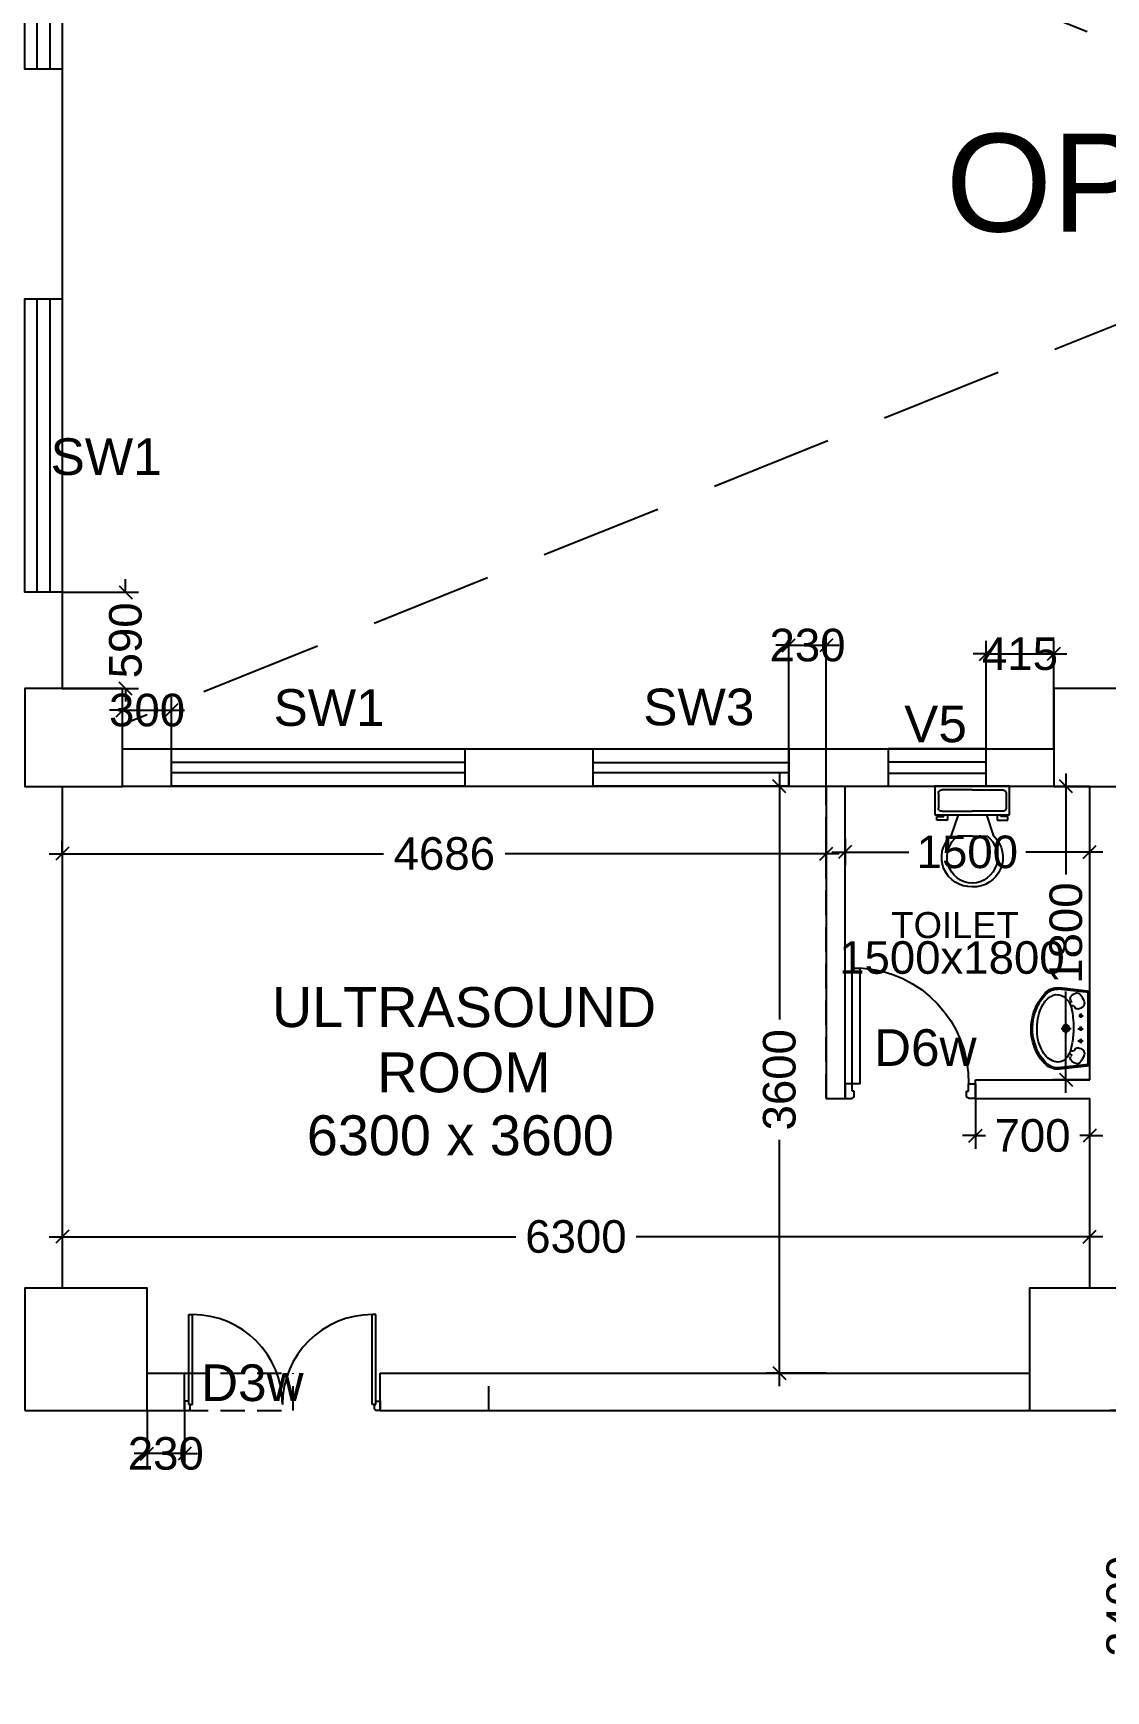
# Model space of a CAD drawing. Extents: x 6345096 to 6738923, y -6490958 to -6305885.
# Drawn here: x 6547969 to 6554546, y -6405190 to -6395018 of the extents above; entities that cross this region are included whole.
import ezdxf
from ezdxf.enums import TextEntityAlignment as Align

# ---------------------------------------------------------------- set-up
doc = ezdxf.new("R2010")
doc.units = 0
doc.header["$LTSCALE"] = 600
doc.header["$MEASUREMENT"] = 0
doc.header["$PDMODE"] = 35
doc.linetypes.add('HIDDEN', pattern=[0.375, 0.25, -0.125])
doc.linetypes.add('HIDDEN2', pattern=[0.1875, 0.125, -0.0625])
doc.layers.get('0').update_dxf_attribs({"linetype": 'CONTINUOUS'})
doc.layers.get('Defpoints').update_dxf_attribs({"linetype": 'CONTINUOUS'})
for name, color, linetype in [('DOOR', 32, 'CONTINUOUS'), ('Duct', 8, 'CONTINUOUS'), ('HS', 251, 'CONTINUOUS'), ('joinery', 7, 'CONTINUOUS'), ('LA-column', 3, 'CONTINUOUS'), ('REVISIONS', 6, 'CONTINUOUS'), ('Room Dim', 1, 'CONTINUOUS'), ('TEXT', 6, 'CONTINUOUS'), ('Toi-Euip', 8, 'CONTINUOUS'), ('toi-fix', 46, 'CONTINUOUS'), ('Walls', 7, 'CONTINUOUS'), ('WIN', 151, 'CONTINUOUS'), ('Working Dim', 5, 'CONTINUOUS')]:
    doc.layers.add(name, color=color, linetype=linetype)
doc.styles.add('ari', font='arial.ttf')
doc.styles.add('ARIAL', font='arial.ttf')
doc.dimstyles.new('int. dim', dxfattribs={"dimtxt": 200, "dimasz": 80, "dimexe": 80, "dimexo": 0, "dimgap": 70, "dimtad": 0, "dimdec": 0, "dimzin": 12, "dimdsep": 46, "dimtxsty": 'ari', "dimblk": 'OBLIQUE', "dimcen": 2, "dimdle": 80, "dimclrd": 256, "dimclre": 256, "dimclrt": 6, "dimadec": 0, "dimazin": 0, "dimtfac": 1, "dimtdec": 0, "dimtix": 1, "dimtmove": 2, "dimatfit": 3, "dimfxl": 1, "dimtolj": 1, "dimtzin": 0, "dimlwd": -1, "dimlwe": -1, "dimarcsym": 0})

# ---------------------------------------------------------------- blocks, each defined once
blk = doc.blocks.new('Z$W@#1275')
at = {"layer": 'DOOR'}
for p, q in [((73, 1500), (0, 1500)), ((0, 1500), (0, 1467)), ((0, 1467), (2, 1467)), ((11, 1456), (11, 1458)), ((11, 1456), (47, 1456)), ((47, 1467), (736, 1467)), ((47, 1467), (47, 1439)), ((47, 1456), (47, 1467)), ((47, 1467), (73, 1467)), ((47, 1439), (736, 1439)), ((73, 1467), (73, 1500)), ((736, 1467), (736, 1439)), ((0, 33), (2, 33)), ((0, 0), (0, 33)), ((73, 0), (0, 0)), ((11, 44), (11, 42)), ((11, 44), (47, 44)), ((47, 61), (736, 61)), ((47, 33), (47, 61)), ((47, 44), (47, 33)), ((47, 33), (736, 33)), ((47, 33), (73, 33)), ((73, 33), (73, 0)), ((736, 33), (736, 61))]:
    blk.add_line(p, q, dxfattribs=at)
for centre, start, end in [((11, 1467), 180, 270), ((11, 33), 90, 180)]:
    blk.add_arc(centre, 9.13, start, end, dxfattribs=at)
at = {"layer": 'DOOR', "color": 145}
for centre, start, end in [((47, 1439), 270, 0), ((47, 61), 0, 90)]:
    blk.add_arc(centre, 689, start, end, dxfattribs=at)
blk = doc.blocks.new('Z$W@#1841')
at = {"layer": 'DOOR'}
for p, q in [((-268, -167), (-317, -167)), ((-317, -167), (-317, -267)), ((-268, -218), (-268, -167)), ((-254, -218), (-268, -218)), ((-254, -254), (-254, -218)), ((519, -254), (519, -218)), ((519, -218), (533, -218)), ((533, -218), (533, -167)), ((533, -167), (583, -167)), ((583, -167), (583, -267)), ((-317, -267), (-268, -267)), ((-268, -267), (-268, -265)), ((-254, -254), (-256, -254)), ((519, -254), (522, -254)), ((533, -267), (533, -265)), ((583, -267), (533, -267))]:
    blk.add_line(p, q, dxfattribs=at)
blk.add_lwpolyline([(482, 633), (482, -167), (533, -167), (533, 633)], close=True, dxfattribs=at)
at = {"layer": 'DOOR', "color": 145}
blk.add_arc((518, -152), 786, 92.6177, 181.1129, dxfattribs=at)
at = {"layer": 'DOOR'}
for centre, start, end in [((-268, -254), 270, 0), ((533, -254), 180, 270)]:
    blk.add_arc(centre, 11.2, start, end, dxfattribs=at)
blk = doc.blocks.new('A$C70ED7303')
at = {"layer": 'toi-fix', "color": 8}
for p, q in [((0, 0), (229, 0)), ((229, 0), (229, -174)), ((-229, 0), (0, 0)), ((-229, -174), (-229, 0)), ((-207, -44), (-207, -131)), ((0, -22), (-185, -22)), ((0, -22), (185, -22)), ((207, -44), (207, -131)), ((229, -174), (-229, -174)), ((-218, -207), (-218, -185)), ((-218, -185), (-174, -185)), ((-185, -153), (0, -153)), ((-174, -185), (-174, -174)), ((-153, -174), (-153, -207)), ((-87, -174), (-131, -305)), ((185, -153), (0, -153)), ((87, -174), (131, -305)), ((153, -174), (153, -207)), ((174, -185), (174, -174)), ((218, -185), (174, -185)), ((218, -207), (218, -185)), ((-153, -207), (-218, -207)), ((153, -207), (218, -207)), ((0, -305), (-87, -305)), ((0, -305), (87, -305))]:
    blk.add_line(p, q, dxfattribs=at)
for centre, major_axis, start_param, end_param in [((-188, -41), (13.6, -13.6), 2.214297, 4.068888), ((188, -41), (13.6, -13.6), 0.643501, 2.498091), ((-188, -134), (-13.6, -13.6), 5.35589, 7.21048), ((188, -134), (-13.6, -13.6), 0.643501, 2.498091), ((-7, -436), (-128, -128), 4.686239, 7.105146), ((5, -435), (-113, -113), 4.541602, 7.039318), ((7, -436), (56, -172), -0.351019, 2.067888), ((-5, -435), (-113, -113), 0.814663, 3.31238)]:
    blk.add_ellipse(centre, major_axis=major_axis, ratio=1, start_param=start_param, end_param=end_param, dxfattribs=at)
blk = doc.blocks.new('A$C1E9F72C1')
at = {"layer": 'Toi-Euip', "color": 8}
for p, q in [((-228, 0), (-249, -186)), ((-228, 0), (228, 0)), ((228, 0), (249, -186)), ((-221, -7), (-242, -193)), ((-213, -10), (209, -10)), ((-64, -55), (-90, -55)), ((-76, -73), (-76, -40)), ((12, -55), (-15, -55)), ((-1, -73), (-1, -40)), ((92, -55), (65, -55)), ((79, -67), (79, -40)), ((221, -6), (242, -193)), ((-30, -145), (31, -145)), ((1, -175), (1, -113))]:
    blk.add_line(p, q, dxfattribs=at)
for centre, radius in [((-76, -55), 6.49), ((-1, -55), 6.49), ((79, -55), 6.49), ((1, -145), 21.7), ((1, -145), 15.6), ((1, -145), 11)]:
    blk.add_circle(centre, radius, dxfattribs=at)
for centre, radius, start, end in [((-208, 15), 24.9, 216.2215, 258.8549), ((208, 16), 26, 271.4204, 321.2513), ((-196, -77), 20.9, 116.809, 207.5092), ((-160, -68), 57.4, 198.3504, 235.0331), ((-125, -156), 127, 109.5864, 129.4018), ((-152, -67), 34.3, 68.6439, 118.0808), ((-168, -75), 49.6, 12.807, 54.9415), ((-115, -115), 27, 106.386, 151.7285), ((-150, -73), 32.2, 330.0791, 16.0346), ((35, -906), 808, 92.48, 98.7772), ((-3, -837), 738, 84.4518, 89.7569), ((152, -73), 32.2, 163.9654, 209.9209), ((170, -75), 49.6, 125.0585, 167.193), ((117, -115), 27, 28.2715, 73.614), ((154, -67), 34.3, 61.9192, 111.3561), ((127, -156), 127, 50.5982, 70.4136), ((163, -68), 57.4, 304.9669, 341.6496), ((198, -77), 20.9, 332.4908, 63.191), ((-166, -197), 84, 173.0041, 196.7608), ((-163, -200), 78.8, 174.8598, 213.2089), ((-110, -193), 95.5, 167.3454, 194.4146), ((-129, -205), 80.8, 113.6187, 156.307), ((-182, -101), 18, 230.4642, 309.5358), ((-164, -121), 8.67, 53.8926, 133.9597), ((-77, -276), 168, 94.0281, 120.4098), ((-163, -122), 8.8, 329.6713, 65.4896), ((-131, -108), 8.62, 142.6961, 276.8474), ((46, -401), 299, 76.1733, 85.7679), ((102, -220), 111, 24.9779, 81.9798), ((135, -107), 7.45, 281.3197, 41.7016), ((164, -122), 7.8, 112.0693, 194.8477), ((166, -121), 8.67, 46.0403, 126.1074), ((184, -101), 18, 230.4642, 309.5358), ((137, -201), 71.5, 327.5919, 23.2221), ((147, -198), 95.2, 311.9105, 2.7762), ((150, -200), 100, 311.3831, 7.6058), ((-141, -199), 107, 191.4479, 227.66), ((-120, -183), 124, 208.7854, 238.1585), ((-16, -67), 289, 226.8801, 256.3199), ((-83, -175), 127, 199.3054, 242.2025), ((-54, -136), 202, 229.3146, 253.0106), ((-13, -73), 250, 238.9436, 269.4813), ((5, -23), 300, 266.1546, 294.5893), ((11, -60), 296, 278.977, 313.6155), ((18, -68), 278, 292.3326, 313.7827), ((77, -165), 141, 291.6868, 328.1397), ((0, -46), 305, 248.1503, 293.8049), ((-4, -83), 277, 253.1484, 282.8609)]:
    blk.add_arc(centre, radius, start, end, dxfattribs=at)
blk = doc.blocks.new('_Oblique')
at = {"color": 0, "linetype": 'ByBlock', "lineweight": -2}
blk.add_line((-0.5, -0.5), (0.5, 0.5), dxfattribs=at)
blk = doc.blocks.new('*D670')
at = {"layer": 'Defpoints', "color": 0, "transparency": 16777216}
for p in [(6548816, -6399173), (6548517, -6399410, 2), (6548816, -6399410, 2)]:
    blk.add_point(p, dxfattribs=at)
at = {"layer": 'Working Dim', "transparency": 16777216}
for p, q in [((6548517, -6399410), (6548517, -6399093)), ((6548816, -6399410), (6548816, -6399093)), ((6548517, -6399173), (6548437, -6399173)), ((6548517, -6399173), (6548816, -6399173)), ((6548816, -6399173), (6548896, -6399173))]:
    blk.add_line(p, q, dxfattribs=at)
at = {"layer": 'Working Dim', "transparency": 16777216, "xscale": 80, "yscale": 80, "zscale": 80}
blk.add_blockref('_Oblique', (6548517, -6399173), dxfattribs=at)
at = {"layer": 'Working Dim', "transparency": 16777216, "xscale": 80, "yscale": 80, "zscale": 80, "rotation": 180}
blk.add_blockref('_Oblique', (6548816, -6399173), dxfattribs=at)
at = {"layer": 'Working Dim', "color": 6, "transparency": 16777216, "insert": (6548667, -6399173), "char_height": 200, "attachment_point": 5, "style": 'ari'}
blk.add_mtext('\\A1;300', dxfattribs=at)
blk = doc.blocks.new('*D671')
at = {"layer": 'Defpoints', "color": 0, "transparency": 16777216}
for p in [(6552832, -6398774), (6552602, -6399640, 2), (6552832, -6399640, 5)]:
    blk.add_point(p, dxfattribs=at)
at = {"layer": 'Working Dim', "transparency": 16777216}
for p, q in [((6552602, -6399640), (6552602, -6398694)), ((6552832, -6399640), (6552832, -6398694)), ((6552602, -6398774), (6552522, -6398774)), ((6552602, -6398774), (6552832, -6398774)), ((6552832, -6398774), (6552912, -6398774))]:
    blk.add_line(p, q, dxfattribs=at)
at = {"layer": 'Working Dim', "transparency": 16777216, "xscale": 80, "yscale": 80, "zscale": 80}
blk.add_blockref('_Oblique', (6552602, -6398774), dxfattribs=at)
at = {"layer": 'Working Dim', "transparency": 16777216, "xscale": 80, "yscale": 80, "zscale": 80, "rotation": 180}
blk.add_blockref('_Oblique', (6552832, -6398774), dxfattribs=at)
at = {"layer": 'Working Dim', "color": 6, "transparency": 16777216, "insert": (6552717, -6398774), "char_height": 200, "attachment_point": 5, "style": 'ari'}
blk.add_mtext('\\A1;230', dxfattribs=at)
blk = doc.blocks.new('*D672')
at = {"layer": 'Defpoints', "color": 0, "transparency": 16777216}
for p in [(6554227, -6398827), (6553812, -6399410, 2), (6554227, -6399410, 5)]:
    blk.add_point(p, dxfattribs=at)
at = {"layer": 'Working Dim', "transparency": 16777216}
for p, q in [((6553812, -6398827), (6553732, -6398827)), ((6553812, -6399410), (6553812, -6398747)), ((6553812, -6398827), (6554227, -6398827)), ((6554227, -6399410), (6554227, -6398747)), ((6554227, -6398827), (6554307, -6398827))]:
    blk.add_line(p, q, dxfattribs=at)
at = {"layer": 'Working Dim', "transparency": 16777216, "xscale": 80, "yscale": 80, "zscale": 80}
blk.add_blockref('_Oblique', (6553812, -6398827), dxfattribs=at)
at = {"layer": 'Working Dim', "transparency": 16777216, "xscale": 80, "yscale": 80, "zscale": 80, "rotation": 180}
blk.add_blockref('_Oblique', (6554227, -6398827), dxfattribs=at)
at = {"layer": 'Working Dim', "color": 6, "transparency": 16777216, "insert": (6554020, -6398827), "char_height": 200, "attachment_point": 5, "style": 'ari'}
blk.add_mtext('\\A1;415', dxfattribs=at)
blk = doc.blocks.new('*D673')
at = {"layer": 'Defpoints', "color": 0, "transparency": 16777216}
for p in [(6548147, -6400053, 5), (6552832, -6400053, 5), (6552832, -6400053)]:
    blk.add_point(p, dxfattribs=at)
at = {"layer": 'Working Dim', "transparency": 16777216}
for p, q in [((6548067, -6400053), (6550117, -6400053)), ((6548147, -6400053), (6548147, -6399973)), ((6552912, -6400053), (6550862, -6400053)), ((6552832, -6400053), (6552832, -6399973))]:
    blk.add_line(p, q, dxfattribs=at)
at = {"layer": 'Working Dim', "transparency": 16777216, "xscale": 80, "yscale": 80, "zscale": 80, "rotation": 180}
blk.add_blockref('_Oblique', (6548147, -6400053), dxfattribs=at)
at = {"layer": 'Working Dim', "transparency": 16777216, "xscale": 80, "yscale": 80, "zscale": 80}
blk.add_blockref('_Oblique', (6552832, -6400053), dxfattribs=at)
at = {"layer": 'Working Dim', "color": 6, "transparency": 16777216, "insert": (6550490, -6400053), "char_height": 200, "attachment_point": 5, "style": 'ari'}
blk.add_mtext('\\A1;4686', dxfattribs=at)
blk = doc.blocks.new('*D674')
at = {"layer": 'Defpoints', "color": 0, "transparency": 16777216}
for p in [(6548147, -6402217, 5), (6554447, -6402217, 5), (6554447, -6402403)]:
    blk.add_point(p, dxfattribs=at)
at = {"layer": 'Working Dim', "transparency": 16777216}
for p, q in [((6548147, -6402217), (6548147, -6402483)), ((6554447, -6402217), (6554447, -6402483)), ((6548067, -6402403), (6550928, -6402403)), ((6554527, -6402403), (6551666, -6402403))]:
    blk.add_line(p, q, dxfattribs=at)
at = {"layer": 'Working Dim', "transparency": 16777216, "xscale": 80, "yscale": 80, "zscale": 80, "rotation": 180}
blk.add_blockref('_Oblique', (6548147, -6402403), dxfattribs=at)
at = {"layer": 'Working Dim', "transparency": 16777216, "xscale": 80, "yscale": 80, "zscale": 80}
blk.add_blockref('_Oblique', (6554447, -6402403), dxfattribs=at)
at = {"layer": 'Working Dim', "color": 6, "transparency": 16777216, "insert": (6551297, -6402403), "char_height": 200, "attachment_point": 5, "style": 'ari'}
blk.add_mtext('\\A1;6300', dxfattribs=at)
blk = doc.blocks.new('*D675')
at = {"layer": 'Defpoints', "color": 0, "transparency": 16777216}
for p in [(6552832, -6399640), (6552545, -6403240), (6552832, -6403240, 5)]:
    blk.add_point(p, dxfattribs=at)
at = {"layer": 'Working Dim', "transparency": 16777216}
for p, q in [((6552832, -6399640), (6552465, -6399640)), ((6552545, -6399560), (6552545, -6401071)), ((6552545, -6403320), (6552545, -6401808)), ((6552832, -6403240), (6552465, -6403240))]:
    blk.add_line(p, q, dxfattribs=at)
at = {"layer": 'Working Dim', "transparency": 16777216, "xscale": 80, "yscale": 80, "zscale": 80}
for p, rotation in [((6552545, -6399640), 90), ((6552545, -6403240), 270)]:
    blk.add_blockref('_Oblique', p, dxfattribs=dict(at, rotation=rotation))
at = {"layer": 'Working Dim', "color": 6, "transparency": 16777216, "insert": (6552545, -6401440), "char_height": 200, "attachment_point": 5, "rotation": 90, "style": 'ari'}
blk.add_mtext('\\A1;3600', dxfattribs=at)
blk = doc.blocks.new('*D682')
at = {"layer": 'Defpoints', "color": 0, "transparency": 16777216}
for p in [(6552947, -6399962, 5), (6554447, -6399962, 5), (6554447, -6400043)]:
    blk.add_point(p, dxfattribs=at)
at = {"layer": 'Working Dim', "transparency": 16777216}
for p, q in [((6552867, -6400043), (6553339, -6400043)), ((6552947, -6399962), (6552947, -6400123)), ((6554527, -6400043), (6554056, -6400043)), ((6554447, -6399962), (6554447, -6400123))]:
    blk.add_line(p, q, dxfattribs=at)
at = {"layer": 'Working Dim', "transparency": 16777216, "xscale": 80, "yscale": 80, "zscale": 80, "rotation": 180}
blk.add_blockref('_Oblique', (6552947, -6400043), dxfattribs=at)
at = {"layer": 'Working Dim', "transparency": 16777216, "xscale": 80, "yscale": 80, "zscale": 80}
blk.add_blockref('_Oblique', (6554447, -6400043), dxfattribs=at)
at = {"layer": 'Working Dim', "color": 6, "transparency": 16777216, "insert": (6553697, -6400043), "char_height": 200, "attachment_point": 5, "style": 'ari'}
blk.add_mtext('\\A1;1500', dxfattribs=at)
blk = doc.blocks.new('*D683')
at = {"layer": 'Defpoints', "color": 0, "transparency": 16777216}
for p in [(6554447, -6399640, 5), (6554302, -6401440), (6554447, -6401440, 5)]:
    blk.add_point(p, dxfattribs=at)
at = {"layer": 'Working Dim', "transparency": 16777216}
for p, q in [((6554447, -6399640), (6554222, -6399640)), ((6554302, -6399560), (6554302, -6400181)), ((6554302, -6401520), (6554302, -6400898)), ((6554447, -6401440), (6554222, -6401440))]:
    blk.add_line(p, q, dxfattribs=at)
at = {"layer": 'Working Dim', "transparency": 16777216, "xscale": 80, "yscale": 80, "zscale": 80}
for p, rotation in [((6554302, -6399640), 90), ((6554302, -6401440), 270)]:
    blk.add_blockref('_Oblique', p, dxfattribs=dict(at, rotation=rotation))
at = {"layer": 'Working Dim', "color": 6, "transparency": 16777216, "insert": (6554302, -6400540), "char_height": 200, "attachment_point": 5, "rotation": 90, "style": 'ari'}
blk.add_mtext('\\A1;1800', dxfattribs=at)
blk = doc.blocks.new('*D696')
at = {"layer": 'Defpoints', "color": 0, "transparency": 16777216}
for p in [(6554651, -6403470), (6554678, -6403470, 8), (6554677, -6405870, 2)]:
    blk.add_point(p, dxfattribs=at)
at = {"layer": 'Working Dim', "transparency": 16777216}
for p, q in [((6554651, -6403390), (6554651, -6404300)), ((6554678, -6403470), (6554571, -6403470)), ((6554651, -6405950), (6554651, -6405040)), ((6554677, -6405870), (6554571, -6405870))]:
    blk.add_line(p, q, dxfattribs=at)
at = {"layer": 'Working Dim', "transparency": 16777216, "xscale": 80, "yscale": 80, "zscale": 80}
for p, rotation in [((6554651, -6403470), 90), ((6554651, -6405870), 270)]:
    blk.add_blockref('_Oblique', p, dxfattribs=dict(at, rotation=rotation))
at = {"layer": 'Working Dim', "color": 6, "transparency": 16777216, "insert": (6554651, -6404670), "char_height": 200, "attachment_point": 5, "rotation": 90, "style": 'ari'}
blk.add_mtext('\\A1;2400', dxfattribs=at)
blk = doc.blocks.new('*D1093')
at = {"layer": 'Defpoints', "color": 0, "transparency": 16777216}
for p in [(6553747, -6401555, 5), (6554447, -6401555, 5), (6553747, -6401783)]:
    blk.add_point(p, dxfattribs=at)
at = {"layer": 'Working Dim', "transparency": 16777216}
for p, q in [((6553747, -6401555), (6553747, -6401863)), ((6554447, -6401555), (6554447, -6401863)), ((6553747, -6401783), (6553667, -6401783)), ((6553747, -6401783), (6553808, -6401783)), ((6554447, -6401783), (6554387, -6401783)), ((6554447, -6401783), (6554527, -6401783))]:
    blk.add_line(p, q, dxfattribs=at)
at = {"layer": 'Working Dim', "transparency": 16777216, "xscale": 80, "yscale": 80, "zscale": 80}
blk.add_blockref('_Oblique', (6553747, -6401783), dxfattribs=at)
at = {"layer": 'Working Dim', "transparency": 16777216, "xscale": 80, "yscale": 80, "zscale": 80, "rotation": 180}
blk.add_blockref('_Oblique', (6554447, -6401783), dxfattribs=at)
at = {"layer": 'Working Dim', "color": 6, "transparency": 16777216, "insert": (6554097, -6401783), "char_height": 200, "attachment_point": 5, "style": 'ari'}
blk.add_mtext('\\A1;700', dxfattribs=at)
blk = doc.blocks.new('*D1800')
at = {"layer": 'Defpoints', "color": 0, "transparency": 16777216}
for p in [(6548667, -6403470), (6548897, -6403470), (6548667, -6403734)]:
    blk.add_point(p, dxfattribs=at)
at = {"layer": 'REVISIONS', "color": 8, "transparency": 16777216}
for p, q in [((6548667, -6403470), (6548667, -6403814)), ((6548897, -6403470), (6548897, -6403814)), ((6548667, -6403734), (6548587, -6403734)), ((6548897, -6403734), (6548667, -6403734)), ((6548897, -6403734), (6548977, -6403734))]:
    blk.add_line(p, q, dxfattribs=at)
at = {"layer": 'REVISIONS', "color": 8, "transparency": 16777216, "xscale": 80, "yscale": 80, "zscale": 80}
blk.add_blockref('_Oblique', (6548667, -6403734), dxfattribs=at)
at = {"layer": 'REVISIONS', "color": 8, "transparency": 16777216, "xscale": 80, "yscale": 80, "zscale": 80, "rotation": 180}
blk.add_blockref('_Oblique', (6548897, -6403734), dxfattribs=at)
at = {"layer": 'REVISIONS', "color": 6, "transparency": 16777216, "insert": (6548782, -6403734), "char_height": 200, "attachment_point": 5, "style": 'ari'}
blk.add_mtext('\\A1;230', dxfattribs=at)
blk = doc.blocks.new('*D1856')
at = {"layer": 'Defpoints', "color": 0, "transparency": 16777216}
for p in [(6548147, -6398449), (6548535, -6398449), (6548147, -6399040)]:
    blk.add_point(p, dxfattribs=at)
at = {"layer": 'Working Dim', "transparency": 16777216}
for p, q in [((6548535, -6398449), (6548535, -6398369)), ((6548147, -6398449), (6548615, -6398449)), ((6548535, -6398449), (6548535, -6398454)), ((6548147, -6399040), (6548615, -6399040)), ((6548535, -6399040), (6548535, -6399035)), ((6548535, -6399040), (6548535, -6399120))]:
    blk.add_line(p, q, dxfattribs=at)
at = {"layer": 'Working Dim', "transparency": 16777216, "xscale": 80, "yscale": 80, "zscale": 80}
for p, rotation in [((6548535, -6398449), 270), ((6548535, -6399040), 90)]:
    blk.add_blockref('_Oblique', p, dxfattribs=dict(at, rotation=rotation))
at = {"layer": 'Working Dim', "color": 6, "transparency": 16777216, "insert": (6548535, -6398744), "char_height": 200, "attachment_point": 5, "rotation": 90, "style": 'ari'}
blk.add_mtext('\\A1;590', dxfattribs=at)
blk = doc.blocks.new('A$C2CD672AE')
at = {"layer": 'Walls', "color": 8, "linetype": 'HIDDEN'}
for p, q in [((17827.6, 63574.3), (17827.6, 57384.3)), ((18197.6, 57014.3), (23908.1, 57014.3)), ((17827.6, 56784.3), (17827.5, 53704.3)), ((18197.6, 56784.3), (23908.1, 56784.3)), ((18530.6, 56784.3), (18530.6, 56784.4)), ((22513.1, 54869.3), (22513.1, 56784.4)), ((22628.1, 54869.3), (22628.1, 56784.4)), ((24128.1, 54984.3), (24128.1, 56784.4)), ((24128.1, 54984.3), (24128.1, 56784.3)), ((23428.1, 54984.3), (24128.1, 54984.3)), ((23428.1, 54869.3), (23428.1, 54984.3)), ((22513.1, 54869.3), (22628.1, 54869.3)), ((23428.1, 54869.3), (24128.1, 54869.3)), ((24128.1, 53704.4), (24128.1, 54869.3)), ((24128.1, 53704.4), (24128.1, 54869.3)), ((18347.6, 53184.4), (19242.8, 53184.4)), ((19242.8, 52954.4), (19242.8, 53184.4)), ((20442.8, 53184.4), (23758.1, 53184.4)), ((20442.8, 52954.4), (20442.8, 53184.4)), ((18347.6, 52954.4), (19242.8, 52954.4)), ((18347.6, 52954.4), (19242.8, 52954.4)), ((20442.8, 52954.4), (23758.1, 52954.4))]:
    blk.add_line(p, q, dxfattribs=at)

msp = doc.modelspace()

# ---------------------------------------------------------------- linework, layer by layer
at = {"layer": 'Duct', "color": 8, "linetype": 'HIDDEN2', "ltscale": 10}
for p, q in [((6565365.849, -6392479.577, 1.756), (6548516.936, -6399260.842, 1.699)), ((6548516.936, -6392628.528, 1.755), (6565365.849, -6399409.793, 1.698))]:
    msp.add_line(p, q, dxfattribs=at)
at = {"layer": 'LA-column', "color": 2, "elevation": 2.39}
for points in [[(6548517.027, -6399639.616), (6548517.027, -6399039.616), (6547917.027, -6399039.616), (6547917.027, -6399639.616)], [(6554677.527, -6399639.615), (6554677.527, -6399039.615), (6554227.527, -6399039.615), (6554227.527, -6399639.615)], [(6547917.027, -6403469.616), (6548667.027, -6403469.616), (6548667.027, -6402719.616), (6547917.027, -6402719.616)], [(6554677.527, -6403469.616), (6554677.527, -6402719.616), (6554077.527, -6402719.616), (6554077.527, -6403469.616)]]:
    msp.add_lwpolyline(points, close=True, dxfattribs=at)
at = {"layer": 'Walls', "linetype": 'Continuous'}
for p, q in [((6548146.936, -6392849.629), (6548146.936, -6399039.612)), ((6548516.936, -6399409.574), (6554227.437, -6399409.574)), ((6548146.936, -6399639.603), (6548146.93, -6402719.603)), ((6548516.936, -6399639.574), (6554227.437, -6399639.574)), ((6548849.936, -6399639.574), (6548849.936, -6399639.551)), ((6552832.437, -6401554.574), (6552832.437, -6399639.551)), ((6552947.437, -6401554.574), (6552947.437, -6399639.551)), ((6554447.437, -6401439.574), (6554447.437, -6399639.551)), ((6554447.437, -6401439.574), (6554447.437, -6399639.574)), ((6553747.437, -6401439.574), (6554447.437, -6401439.574)), ((6553747.437, -6401554.574), (6553747.437, -6401439.574)), ((6552832.437, -6401554.574), (6552947.437, -6401554.574)), ((6553747.437, -6401554.574), (6554447.437, -6401554.574)), ((6554447.437, -6402719.551), (6554447.437, -6401554.574)), ((6554447.437, -6402719.551), (6554447.437, -6401554.574)), ((6548666.936, -6403239.551), (6548897.217, -6403239.551)), ((6548897.217, -6403469.551), (6548897.217, -6403239.551)), ((6550097.217, -6403239.551), (6554077.527, -6403239.551)), ((6550097.217, -6403469.551), (6550097.217, -6403239.551)), ((6548666.936, -6403469.551), (6548897.217, -6403469.551)), ((6548666.936, -6403469.551), (6548897.217, -6403469.551)), ((6550097.217, -6403469.551), (6554077.527, -6403469.551))]:
    msp.add_line(p, q, dxfattribs=at)
at = {"layer": 'WIN', "linetype": 'Continuous'}
for points in [[(6548146.936, -6395239.109), (6547916.936, -6395239.109), (6547916.936, -6393439.109), (6548146.936, -6393439.109)], [(6548069.936, -6395239.109), (6547993.936, -6395239.109), (6547993.936, -6393439.109), (6548069.936, -6393439.109)], [(6548146.936, -6398449.105), (6547916.936, -6398449.105), (6547916.936, -6396649.105), (6548146.936, -6396649.105)], [(6548069.936, -6398449.105), (6547993.936, -6398449.105), (6547993.936, -6396649.105), (6548069.936, -6396649.105)]]:
    msp.add_lwpolyline(points, close=True, dxfattribs=at)
at = {"layer": 'WIN', "linetype": 'Continuous', "elevation": 2.39}
for points in [[(6548816.437, -6399409.548), (6550616.437, -6399409.548), (6550616.437, -6399639.548), (6548816.437, -6399639.548)], [(6551402.268, -6399409.574), (6552602.268, -6399409.574), (6552602.268, -6399639.574), (6551402.268, -6399639.574)], [(6553812.437, -6399409.574), (6553212.437, -6399409.574), (6553212.437, -6399639.574), (6553812.437, -6399639.574)], [(6548816.437, -6399492.331), (6550616.437, -6399492.331), (6550616.437, -6399556.765), (6548816.437, -6399556.765)], [(6551402.268, -6399492.357), (6552602.268, -6399492.357), (6552602.268, -6399556.791), (6551402.268, -6399556.791)], [(6553812.437, -6399490.915), (6553212.437, -6399490.915), (6553212.437, -6399558.233), (6553812.437, -6399558.233)]]:
    msp.add_lwpolyline(points, close=True, dxfattribs=at)

# ---------------------------------------------------------------- block references
at = {"layer": 'DOOR', "linetype": 'Continuous', "xscale": -0.8887360580265522, "yscale": 0.8887360580265522, "zscale": 0.8887360580265522}
msp.add_blockref('Z$W@#1841', (6553465.318, -6401316.919, 2.39), dxfattribs=at)
at = {"layer": 'DOOR', "xscale": 0.8000117540359497, "yscale": 0.8000117540359497, "zscale": 0.8000117540359497, "rotation": 90}
msp.add_blockref('Z$W@#1275', (6550097.217, -6403469.552, 2.39), dxfattribs=at)
at = {"layer": 'HS'}
msp.add_blockref('A$C2CD672AE', (6530319.294, -6456423.902, 8.17), dxfattribs=at)
at = {"layer": 'Toi-Euip', "color": 31, "xscale": -1, "rotation": 270}
msp.add_blockref('A$C1E9F72C1', (6554447.437, -6401125.844, 2.39), dxfattribs=at)
at = {"layer": 'toi-fix', "linetype": 'Continuous', "xscale": -1}
msp.add_blockref('A$C70ED7303', (6553727.455, -6399639.574, 2.39), dxfattribs=at)

# ---------------------------------------------------------------- texts
at = {"layer": 'Duct', "color": 7, "style": 'ari'}
msp.add_text('OPEN TO SKY', height=600, dxfattribs=at).set_placement((6556405.657, -6396235.384, 1.727), align=Align.CENTER)
at = {"layer": 'joinery', "style": 'ari'}
for s, p in [('SW1', (6548416.182, -6397729.125, -0.352)), ('SW1', (6549783.497, -6399268.596, 2.39)), ('SW3', (6552050.578, -6399265.075, 2.39)), ('V5', (6553502.005, -6399368.787, 4.121))]:
    msp.add_text(s, height=225, dxfattribs=at).set_placement(p, align=Align.CENTER)
for s, p in [('D6w', (6553124.866, -6401354.901, 2.39)), ('D3w', (6548998.092, -6403411.627, 3.086))]:
    msp.add_text(s, height=225, dxfattribs=at).set_placement(p)
at = {"layer": 'Room Dim', "style": 'ARIAL'}
msp.add_text('1500x1800', height=200, dxfattribs=at).set_placement((6553602.483, -6400789.884, 2.39), align=Align.CENTER)
at = {"layer": 'Room Dim', "linetype": 'Continuous', "style": 'ari'}
msp.add_text('6300 x 3600', height=244.8, rotation=0.001068, dxfattribs=at).set_placement((6550588.107, -6401903.114, 3.421), align=Align.CENTER)
at = {"layer": 'TEXT', "color": 7, "style": 'ARIAL'}
msp.add_text('TOILET', height=160, dxfattribs=at).set_placement((6553622.238, -6400571.005, 2.39), align=Align.CENTER)
at = {"layer": 'TEXT', "color": 7, "linetype": 'Continuous', "style": 'ari'}
msp.add_text('ULTRASOUND', height=244.8, dxfattribs=at).set_placement((6550610.445, -6401116.68, -1.477), align=Align.CENTER)
msp.add_text('ROOM', height=244.8, rotation=359.998932, dxfattribs=at).set_placement((6550610.44, -6401517.252, -1.477), align=Align.CENTER)

# ---------------------------------------------------------------- dimensions: what is measured, and where the dimension line sits
at = {"layer": 'REVISIONS', "color": 8}
dim = msp.add_linear_dim(base=(6548666.936, -6403734.448), p1=(6548897.217, -6403469.551), p2=(6548666.936, -6403469.551), dimstyle='int. dim', override={"dimtxt": 200, "dimclrd": 8, "dimclre": 8, "dimarcsym": 1}, dxfattribs=at)
dim.commit()
dim.dimension.update_dxf_attribs({"geometry": '*D1800', "text_midpoint": (6548782.076, -6403734.448)})
at = {"layer": 'Working Dim', "color": 6}
dim = msp.add_linear_dim(base=(6548535.149, -6398449.105), p1=(6548146.936, -6399039.612), p2=(6548146.936, -6398449.105), angle=90, text='590', dimstyle='int. dim', override={"dimtxt": 200, "dimarcsym": 1}, dxfattribs=at)
dim.commit()
dim.dimension.update_dxf_attribs({"geometry": '*D1856', "text_midpoint": (6548535.149, -6398744.359)})
for base, p1, p2, picture, middle in [((6552832.437, -6398773.613), (6552602.268, -6399639.574, 2.39), (6552832.437, -6399639.574, 5.131), '*D671', (6552717.352, -6398773.613)), ((6554227.437, -6398826.966), (6553812.437, -6399409.574, 2.39), (6554227.437, -6399409.574, 5.131), '*D672', (6554019.937, -6398826.966)), ((6548816.437, -6399172.512), (6548516.936, -6399409.574, 2.39), (6548816.437, -6399409.574, 2.39), '*D670', (6548666.687, -6399172.512)), ((6552832.437, -6400053.197), (6548146.935, -6400053.197, 5.131), (6552832.437, -6400053.197, 5.131), '*D673', (6550489.686, -6400053.197)), ((6554447.437, -6400042.755), (6552947.437, -6399962.142, 5.131), (6554447.437, -6399962.142, 5.131), '*D682', (6553697.437, -6400042.755)), ((6553747.437, -6401783.168), (6554447.437, -6401554.574, 5.131), (6553747.437, -6401554.574, 5.131), '*D1093', (6554097.437, -6401783.168))]:
    dim = msp.add_linear_dim(base=base, p1=p1, p2=p2, dimstyle='int. dim', override={"dimtxt": 200, "dimarcsym": 1}, dxfattribs=at)
    dim.commit()
    dim.dimension.update_dxf_attribs({"geometry": picture, "text_midpoint": middle})
for base, p1, p2, picture, middle in [((6552545.489, -6403239.551), (6552832.437, -6399639.574), (6552832.437, -6403239.551, 5.131), '*D675', (6552545.489, -6401439.563)), ((6554302.382, -6401439.574), (6554447.437, -6399639.574, 5.131), (6554447.437, -6401439.574, 5.131), '*D683', (6554302.382, -6400539.574)), ((6554651.315, -6403469.616), (6554677.437, -6405869.7, 2.39), (6554677.527, -6403469.616, 7.521), '*D696', (6554651.315, -6404669.658))]:
    dim = msp.add_linear_dim(base=base, p1=p1, p2=p2, angle=90, dimstyle='int. dim', override={"dimtxt": 200, "dimarcsym": 1}, dxfattribs=at)
    dim.commit()
    dim.dimension.update_dxf_attribs({"geometry": picture, "text_midpoint": middle})
dim = msp.add_linear_dim(base=(6554447.437, -6402402.64), p1=(6548146.931, -6402216.612, 5.131), p2=(6554447.437, -6402216.612, 5.131), text='6300', dimstyle='int. dim', override={"dimtxt": 200, "dimarcsym": 1}, dxfattribs=at)
dim.commit()
dim.dimension.update_dxf_attribs({"geometry": '*D674', "text_midpoint": (6551297.184, -6402402.64)})

doc.saveas('drawing.dxf')
